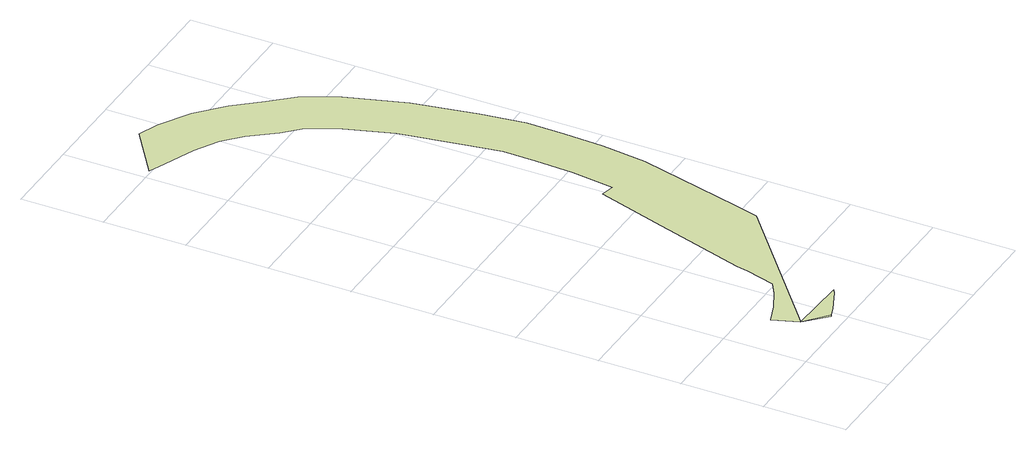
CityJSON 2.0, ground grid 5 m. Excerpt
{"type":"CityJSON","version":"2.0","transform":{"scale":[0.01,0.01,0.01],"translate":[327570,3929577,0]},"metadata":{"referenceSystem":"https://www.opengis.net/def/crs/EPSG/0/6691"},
"CityObjects":{
"landuse1":{"type":"LandUse","attributes":{"class":"215","LandUseDetailAttribute.orgLandUse":"30308","LandUseDetailAttribute.prefecture":"14","LandUseDetailAttribute.city":"14150","LandUseDetailAttribute.note":"都道府県","LandUseDetailAttribute.surveyYear":2015},"geometry":[{"type":"MultiSurface","lod":"1","boundaries":[[[0,1,2]]]}]},
"landuse2":{"type":"LandUse","attributes":{"class":"215","LandUseDetailAttribute.orgLandUse":"30308","LandUseDetailAttribute.prefecture":"14","LandUseDetailAttribute.city":"14150","LandUseDetailAttribute.note":"都道府県","LandUseDetailAttribute.surveyYear":2015},"geometry":[{"type":"MultiSurface","lod":"1","boundaries":[[[0,2,3,4,5]]]}]},
"landuse3":{"type":"LandUse","attributes":{"class":"215","LandUseDetailAttribute.orgLandUse":"30308","LandUseDetailAttribute.prefecture":"14","LandUseDetailAttribute.city":"14150","LandUseDetailAttribute.note":"都道府県","LandUseDetailAttribute.surveyYear":2015},"geometry":[{"type":"MultiSurface","lod":"1","boundaries":[[[6,7,8,9,10,11,12,13,14,15,16,17,18,19,20,21,22,23,24,25,26,27,28,29,30,31,32,33,34,35,36,37,38,39,40,41,42,43,44,0,45]]]}]}
},
"vertices":[
[342,206,0],[467,84,0],[482,91,0],
[536,112,0],[683,178,0],[706,193,0],
[1208,1048,0],[1277,1307,0],[1344,1553,0],[1376,1683,0],[1408,1952,0],[1421,2192,0],[1424,2422,0],[1388,2693,0],[1313,3074,0],[1196,3425,0],[1089,3636,0],[970,3768,0],[842,3928,0],[684,4071,0],[495,4182,0],[369,4230,0],[68,4013,0],[125,3988,0],[362,3895,0],[501,3813,0],[610,3712,0],[727,3560,0],[827,3459,0],[905,3308,0],[1011,2997,0],[1077,2636,0],[1113,2406,0],[1111,2206,0],[1099,1976,0],[1066,1716,0],[986,1737,0],[928,1560,0],[849,1309,0],[675,761,0],[663,691,0],[612,512,0],[531,463,0],[411,404,0],[289,358,0],[1169,901,0]
]}
